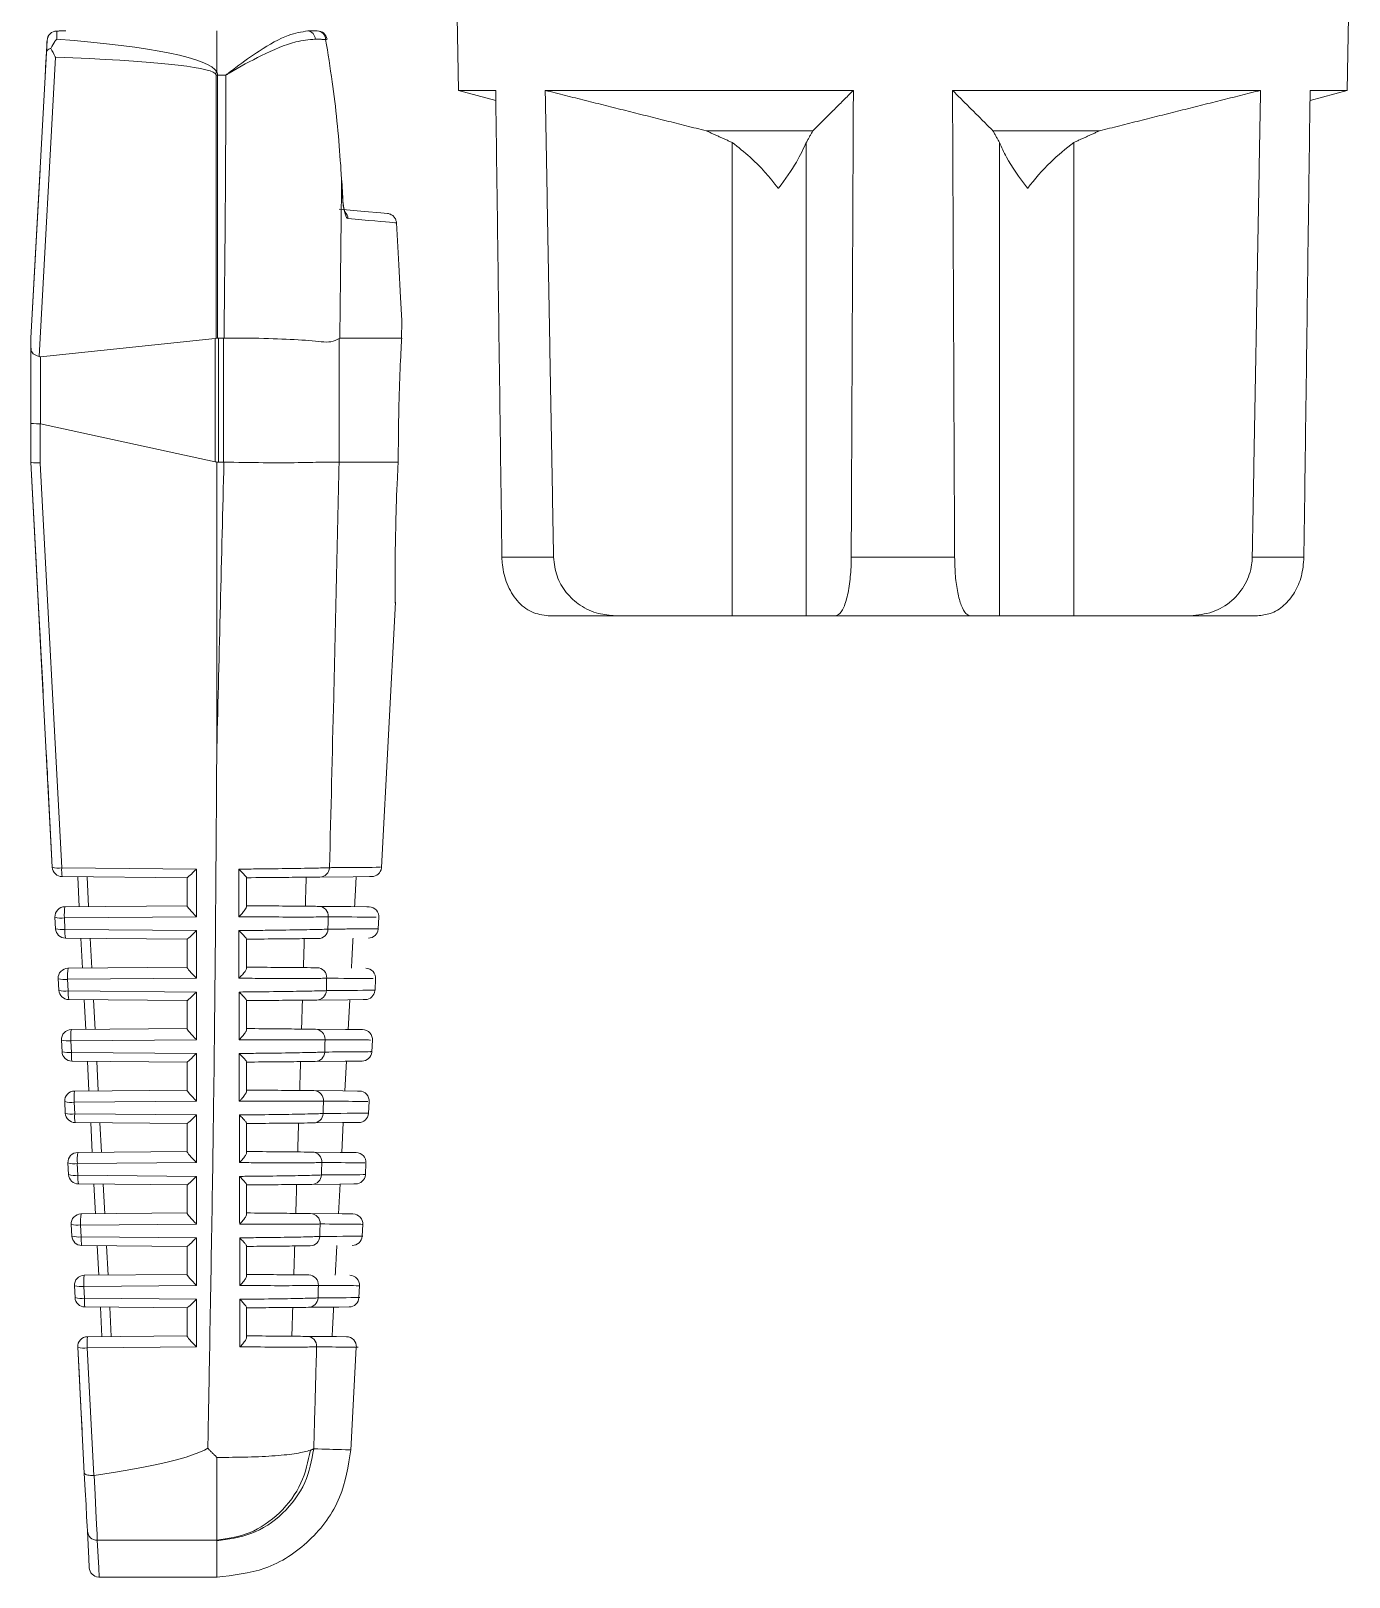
# Model space of a CAD drawing. Extents: x 2 to 136, y 1 to 99.
# Drawn here: x 102.375 to 103.704, y 40.205 to 41.765 of the extents above; entities that cross this region are included whole.
import ezdxf

# ---------------------------------------------------------------- set-up
doc = ezdxf.new("R2010")
doc.units = 0
doc.header["$MEASUREMENT"] = 0
doc.linetypes.add('SLD-Solid', pattern=[0])
doc.layers.add('OBJECT', color=7, linetype='CONTINUOUS')

msp = doc.modelspace()

# ---------------------------------------------------------------- linework, layer by layer
at = {"layer": 'OBJECT', "linetype": 'SLD-Solid', "lineweight": 15}
for p, q in [((102.8044, 41.805), (102.8061, 41.705)), ((103.7026, 41.705), (103.7044, 41.805)), ((102.5623, 41.7236), (102.5623, 41.765)), ((102.3748, 41.455), (102.3905, 41.7433)), ((102.3996, 41.7385), (102.3832, 41.4364)), ((102.5616, 41.4549), (102.5616, 41.7205)), ((102.5631, 41.7205), (102.5631, 41.455)), ((102.5716, 41.7205), (102.5631, 41.7205)), ((102.8061, 41.705), (102.8437, 41.6949)), ((102.8436, 41.705), (102.8061, 41.705)), ((103.2044, 41.705), (102.8936, 41.705)), ((103.6151, 41.705), (103.3044, 41.705)), ((103.665, 41.6949), (103.7026, 41.705)), ((103.7026, 41.705), (103.6651, 41.705)), ((103.1635, 41.6642), (103.056, 41.6642)), ((103.0822, 41.175), (103.0822, 41.6524)), ((103.1569, 41.175), (103.1569, 41.6524)), ((103.4527, 41.6642), (103.3452, 41.6642)), ((103.3518, 41.175), (103.3518, 41.6524)), ((103.4266, 41.175), (103.4266, 41.6524)), ((102.3841, 41.6253), (102.3748, 41.455)), ((102.6882, 41.6142), (102.6885, 41.6142)), ((102.6894, 41.5961), (102.6885, 41.6142)), ((102.6892, 41.5961), (102.6894, 41.5961)), ((102.6894, 41.5961), (102.6894, 41.5961)), ((102.3748, 41.4467), (102.3748, 41.455)), ((102.5608, 41.4548), (102.3846, 41.4362)), ((102.5608, 41.4548), (102.5616, 41.4549)), ((102.5608, 41.3303), (102.5608, 41.4548)), ((102.5631, 41.455), (102.5639, 41.455)), ((102.5691, 41.455), (102.5639, 41.455)), ((102.5639, 41.455), (102.5639, 41.33)), ((102.5691, 41.455), (102.5696, 41.455)), ((102.5691, 41.33), (102.5691, 41.455)), ((102.6857, 41.4545), (102.6857, 41.33)), ((102.6864, 41.455), (102.7487, 41.455)), ((102.3748, 41.3692), (102.3748, 41.4467)), ((102.3846, 41.4362), (102.3846, 41.3685)), ((102.3748, 41.33), (102.3748, 41.3692)), ((102.3846, 41.3685), (102.3843, 41.3686)), ((102.3843, 41.3686), (102.3843, 41.329)), ((102.3846, 41.3685), (102.5608, 41.3303)), ((102.3748, 41.33), (102.3748, 41.33)), ((102.3964, 40.9212), (102.3748, 41.33)), ((102.3748, 41.33), (102.3802, 41.2289)), ((102.3843, 41.329), (102.4059, 40.9205)), ((102.5623, 41.0414), (102.5623, 41.3299)), ((102.5639, 41.33), (102.5691, 41.33)), ((102.5695, 41.33), (102.5691, 41.33)), ((102.6857, 41.33), (102.7453, 41.33)), ((102.8499, 41.234), (102.902, 41.234)), ((103.2022, 41.234), (103.3065, 41.234)), ((103.6067, 41.234), (103.6588, 41.234)), ((102.7284, 40.921), (102.7424, 41.1886)), ((102.9644, 41.175), (102.8966, 41.175)), ((102.9847, 41.175), (102.8966, 41.175)), ((103.0822, 41.175), (102.9644, 41.175)), ((103.0822, 41.175), (103.1569, 41.175)), ((103.1569, 41.175), (103.1865, 41.175)), ((103.3222, 41.175), (103.1865, 41.175)), ((103.3518, 41.175), (103.3222, 41.175)), ((103.3518, 41.175), (103.4266, 41.175)), ((103.4266, 41.175), (103.5443, 41.175)), ((103.6121, 41.175), (103.5443, 41.175)), ((102.3926, 40.9944), (102.3964, 40.9212)), ((102.4059, 40.9205), (102.5418, 40.9193)), ((102.5418, 40.9193), (102.5418, 40.8712)), ((102.5324, 40.9106), (102.4063, 40.9117)), ((102.4236, 40.8814), (102.422, 40.9116)), ((102.4314, 40.9115), (102.433, 40.8815)), ((102.5323, 40.8822), (102.5323, 40.9106)), ((102.409, 40.8813), (102.5323, 40.8824)), ((102.3997, 40.8592), (102.3991, 40.8708)), ((102.5418, 40.8712), (102.4086, 40.8701)), ((102.4086, 40.8701), (102.4092, 40.8585)), ((102.4092, 40.8585), (102.5418, 40.8573)), ((102.5418, 40.8573), (102.5418, 40.8092)), ((102.7252, 40.859), (102.7258, 40.8707)), ((102.5324, 40.8486), (102.4096, 40.8497)), ((102.4268, 40.8195), (102.4252, 40.8496)), ((102.4347, 40.8495), (102.4363, 40.8195)), ((102.5323, 40.8202), (102.5323, 40.8486)), ((102.4123, 40.8193), (102.5323, 40.8204)), ((102.403, 40.7971), (102.4024, 40.8088)), ((102.5418, 40.8092), (102.4118, 40.8081)), ((102.4118, 40.8081), (102.4124, 40.7964)), ((102.4124, 40.7964), (102.5418, 40.7953)), ((102.5418, 40.7953), (102.5418, 40.7472)), ((102.7219, 40.797), (102.7225, 40.8087)), ((102.5324, 40.7866), (102.4129, 40.7877)), ((102.4301, 40.7575), (102.4285, 40.7875)), ((102.438, 40.7874), (102.4395, 40.7576)), ((102.5323, 40.7582), (102.5323, 40.7866)), ((102.6948, 40.7573), (102.6964, 40.7877)), ((102.5418, 40.7472), (102.4151, 40.7461)), ((102.4155, 40.7574), (102.5323, 40.7584)), ((102.4063, 40.7351), (102.4056, 40.7468)), ((102.4151, 40.7461), (102.4157, 40.7344)), ((102.4157, 40.7344), (102.5418, 40.7333)), ((102.5418, 40.7333), (102.5418, 40.6852)), ((102.7187, 40.735), (102.7193, 40.7467)), ((102.5324, 40.7246), (102.4162, 40.7256)), ((102.4334, 40.6955), (102.4318, 40.7255)), ((102.4412, 40.7254), (102.4428, 40.6956)), ((102.5323, 40.6962), (102.5323, 40.7246)), ((102.6916, 40.6953), (102.6932, 40.7257)), ((102.4095, 40.6731), (102.4089, 40.6849)), ((102.5418, 40.6852), (102.4184, 40.6842)), ((102.4188, 40.6954), (102.5323, 40.6964)), ((102.4184, 40.6842), (102.419, 40.6724)), ((102.419, 40.6724), (102.5418, 40.6713)), ((102.5418, 40.6713), (102.5418, 40.6232)), ((102.7154, 40.673), (102.716, 40.6848)), ((102.5324, 40.6626), (102.4194, 40.6636)), ((102.4367, 40.6335), (102.4351, 40.6635)), ((102.4445, 40.6634), (102.4461, 40.6336)), ((102.5323, 40.6342), (102.5323, 40.6626)), ((102.6883, 40.6334), (102.6899, 40.6637)), ((102.4128, 40.6111), (102.4122, 40.6229)), ((102.5418, 40.6232), (102.4216, 40.6222)), ((102.4221, 40.6334), (102.5323, 40.6344)), ((102.7122, 40.611), (102.7128, 40.6228)), ((102.4216, 40.6222), (102.4223, 40.6104)), ((102.4223, 40.6104), (102.5418, 40.6093)), ((102.5418, 40.6093), (102.5418, 40.5612)), ((102.5324, 40.6006), (102.4227, 40.6016)), ((102.4399, 40.5716), (102.4383, 40.6014)), ((102.4478, 40.6014), (102.4493, 40.5716)), ((102.5323, 40.5722), (102.5323, 40.6006)), ((102.6851, 40.5714), (102.6867, 40.6016)), ((102.4161, 40.549), (102.4155, 40.5609)), ((102.5418, 40.5612), (102.4249, 40.5602)), ((102.4249, 40.5602), (102.4255, 40.5483)), ((102.4254, 40.5714), (102.5323, 40.5724)), ((102.7089, 40.549), (102.7095, 40.5609)), ((102.4255, 40.5483), (102.5418, 40.5473)), ((102.5418, 40.5473), (102.5418, 40.4992)), ((102.5324, 40.5386), (102.426, 40.5396)), ((102.4432, 40.5096), (102.4416, 40.5394)), ((102.4511, 40.5393), (102.4526, 40.5097)), ((102.5323, 40.5102), (102.5323, 40.5386)), ((102.4194, 40.487), (102.4187, 40.4989)), ((102.5418, 40.4992), (102.4282, 40.4983)), ((102.4282, 40.4983), (102.4288, 40.4863)), ((102.4286, 40.5095), (102.5323, 40.5104)), ((102.7057, 40.487), (102.7063, 40.4989)), ((102.4288, 40.4863), (102.5418, 40.4853)), ((102.5418, 40.4853), (102.5418, 40.4372)), ((102.5324, 40.4766), (102.4293, 40.4775)), ((102.4465, 40.4476), (102.4449, 40.4774)), ((102.4543, 40.4773), (102.4559, 40.4477)), ((102.5323, 40.4482), (102.5323, 40.4766)), ((102.4287, 40.31), (102.422, 40.437)), ((102.422, 40.437), (102.4237, 40.4054)), ((102.5418, 40.4372), (102.4315, 40.4363)), ((102.4315, 40.4363), (102.4383, 40.3076)), ((102.4319, 40.4475), (102.5323, 40.4484)), ((102.6976, 40.333), (102.703, 40.437)), ((102.5623, 40.2421), (102.4418, 40.2421)), ((102.4437, 40.205), (102.5627, 40.205))]:
    msp.add_line(p, q, dxfattribs=at)
at = {"layer": 'OBJECT', "linetype": 'SLD-Solid', "lineweight": 15, "flags": 128}
for points in [[(102.4011, 41.7649), (102.4011, 41.7636), (102.4009, 41.7608), (102.4008, 41.7566)], [(102.401, 41.7649), (102.4011, 41.7649), (102.4011, 41.7649)], [(102.3891, 41.7185), (102.3891, 41.7185), (102.3896, 41.7277), (102.3911, 41.7555)], [(102.3905, 41.7433), (102.3908, 41.7495), (102.391, 41.7537), (102.3911, 41.7555)], [(102.6899, 41.5912), (102.6896, 41.5932), (102.6895, 41.5961)], [(102.6857, 41.5851), (102.7114, 41.5828), (102.7276, 41.5814), (102.7344, 41.5808)], [(102.7489, 41.4728), (102.7476, 41.4961), (102.7458, 41.529), (102.7435, 41.5713)], [(102.3802, 41.2289), (102.3816, 41.2027), (102.3829, 41.1776), (102.3841, 41.1544), (102.3852, 41.1341), (102.3861, 41.1175), (102.3867, 41.1052), (102.3871, 41.0976), (102.3873, 41.095)], [(102.3904, 41.0345), (102.3905, 41.0338), (102.3906, 41.0316), (102.3908, 41.028), (102.391, 41.0231), (102.3914, 41.0171), (102.3917, 41.0102), (102.3921, 41.0026), (102.3926, 40.9944)], [(102.7185, 40.9117), (102.7164, 40.9117), (102.6997, 40.9116), (102.6663, 40.9113)], [(102.6651, 40.8817), (102.6975, 40.8815), (102.7138, 40.8813), (102.7159, 40.8813)], [(102.712, 40.7877), (102.7101, 40.7877), (102.6944, 40.7875), (102.6631, 40.7872)], [(102.6618, 40.7578), (102.6922, 40.7575), (102.7075, 40.7574), (102.7094, 40.7574)], [(102.7088, 40.7256), (102.7069, 40.7256), (102.6917, 40.7255), (102.6615, 40.7252)], [(102.6602, 40.6958), (102.6896, 40.6955), (102.7043, 40.6954), (102.7061, 40.6954)], [(102.7055, 40.6636), (102.7037, 40.6636), (102.689, 40.6635), (102.6598, 40.6632)], [(102.6585, 40.6338), (102.6869, 40.6335), (102.7011, 40.6334), (102.7029, 40.6334)], [(102.7023, 40.6016), (102.7005, 40.6016), (102.6864, 40.6014), (102.6582, 40.6012)], [(102.6568, 40.5718), (102.6889, 40.5715), (102.6996, 40.5714)], [(102.6958, 40.4775), (102.6958, 40.4775), (102.6855, 40.4774), (102.6547, 40.4772)], [(102.6533, 40.4478), (102.6832, 40.4476), (102.6931, 40.4475)], [(102.4266, 40.3503), (102.4264, 40.3532), (102.4252, 40.3762)], [(102.4318, 40.2514), (102.4315, 40.2568), (102.431, 40.2658), (102.4304, 40.2779), (102.4296, 40.2928), (102.4287, 40.31)], [(102.4386, 40.3076), (102.4395, 40.2884), (102.4403, 40.2718), (102.441, 40.2582), (102.4415, 40.2482), (102.4418, 40.2421)], [(102.4337, 40.2145), (102.4337, 40.2145), (102.4333, 40.2237), (102.4318, 40.2514)], [(102.4418, 40.2421), (102.4432, 40.2143), (102.4437, 40.205)]]:
    msp.add_lwpolyline(points, dxfattribs=at)
at = {"layer": 'OBJECT', "linetype": 'SLD-Solid', "lineweight": 15}
for centre, radius, start, end in [((102.4011, 41.7549), 0.01, 90.809, 176.8941), ((102.4011, 41.7549), 0.00999, 89.9504, 176.8541), ((102.653, 41.7565), 0.00857, 1.3577, 82.7734), ((102.6637, 41.755), 0.01, 9.2546, 90), ((102.663, 41.756), 0.00906, 2.8174, 85.6393), ((102.6743, 41.7454), 0.0112, 93.6783, 101.4496), ((102.6494, 41.632), 0.1263, 133.5277, 134.523), ((102.5631, 41.6006), 0.1199, 90.0064, 90.7603), ((102.7231, 41.593), 0.0333, 183.2253, 200.1315), ((102.6846, 41.5752), 0.01, 2.5443, 44.0394), ((102.4064, 40.9217), 0.01, 183.0226, 269.5), ((102.4026, 40.9407), 0.0204, 252.3939, 279.2661), ((102.4468, 40.9181), 0.041, 176.6866, 188.9981), ((102.6661, 40.9211), 0.00987, 271.1341, 357.7412), ((102.7184, 40.9217), 0.01, 270.5, 353.0416), ((102.4091, 40.8713), 0.01, 90.5, 183.0226), ((102.463, 40.8736), 0.0545, 171.8653, 183.6824), ((102.6649, 40.8718), 0.0099, 356.371, 88.7912), ((102.7158, 40.8713), 0.01, 353.4435, 89.5), ((102.4053, 40.8902), 0.0204, 252.3776, 279.2826), ((102.4097, 40.8597), 0.01, 183.0226, 269.5), ((102.4059, 40.8786), 0.0204, 252.3889, 279.2784), ((102.4501, 40.8561), 0.041, 176.6837, 189.0006), ((102.6646, 40.8591), 0.00987, 271.1184, 357.7143), ((102.7152, 40.8597), 0.01, 270.5, 353.5539), ((102.4123, 40.8093), 0.01, 90.5, 183.0226), ((102.4662, 40.8116), 0.0545, 171.8646, 183.6829), ((102.6633, 40.8099), 0.0099, 356.3943, 88.8103), ((102.7125, 40.8093), 0.01, 353.9559, 89.5), ((102.4085, 40.8282), 0.0204, 252.3776, 279.2826), ((102.413, 40.7977), 0.01, 183.0226, 269.5), ((102.4092, 40.8166), 0.0204, 252.3771, 279.2829), ((102.4534, 40.7941), 0.041, 176.6861, 189.0002), ((102.6629, 40.7971), 0.00988, 271.0979, 357.693), ((102.7119, 40.7977), 0.01, 270.5, 354.0669), ((102.4156, 40.7474), 0.01, 90.5, 183.0226), ((102.4695, 40.7496), 0.0545, 171.8662, 183.6813), ((102.6616, 40.7479), 0.00991, 356.4138, 88.8323), ((102.7093, 40.7474), 0.01, 354.469, 89.5), ((102.4118, 40.7663), 0.0204, 252.3889, 279.2784), ((102.4162, 40.7356), 0.01, 183.0226, 269.5), ((102.4124, 40.7545), 0.0204, 252.3776, 279.2826), ((102.4566, 40.732), 0.041, 176.6834, 189.0013), ((102.6613, 40.7351), 0.00988, 271.0784, 357.6709), ((102.7087, 40.7356), 0.01, 270.5, 354.5807), ((102.4189, 40.6854), 0.01, 90.5, 183.0226), ((102.4151, 40.7043), 0.0204, 252.3776, 279.2826), ((102.4728, 40.6877), 0.0545, 171.8672, 183.6805), ((102.66, 40.6859), 0.00991, 356.4285, 88.8574), ((102.706, 40.6854), 0.01, 354.9828, 89.5), ((102.4195, 40.6736), 0.01, 183.0226, 269.5), ((102.4157, 40.6925), 0.0204, 252.3939, 279.2661), ((102.4599, 40.67), 0.041, 176.6869, 188.9998), ((102.6597, 40.6731), 0.00988, 271.0589, 357.6496), ((102.7054, 40.6736), 0.01, 270.5, 355.0953), ((102.4222, 40.6234), 0.01, 90.5, 183.0226), ((102.4184, 40.6423), 0.0204, 252.3741, 279.286), ((102.4761, 40.6257), 0.0545, 171.8658, 183.6817), ((102.6583, 40.6239), 0.00991, 356.4473, 88.8792), ((102.7028, 40.6234), 0.01, 355.4975, 89.5), ((102.4228, 40.6116), 0.01, 183.0226, 269.5), ((102.419, 40.6305), 0.0204, 252.3884, 279.2787), ((102.4632, 40.608), 0.041, 176.6837, 189.0006), ((102.658, 40.6111), 0.00989, 271.0404, 357.6275), ((102.7022, 40.6116), 0.01, 270.5, 355.6107), ((102.4254, 40.5614), 0.01, 90.5, 183.0226), ((102.4216, 40.5804), 0.0204, 252.3943, 279.2658), ((102.4793, 40.5637), 0.0545, 171.8663, 183.6814), ((102.6566, 40.5619), 0.00991, 356.4684, 88.8946), ((102.6996, 40.5614), 0.01, 356.013, 89.5), ((102.4261, 40.5496), 0.01, 183.0226, 269.5), ((102.4223, 40.5685), 0.0204, 252.3775, 279.2826), ((102.4665, 40.546), 0.041, 176.6876, 188.9987), ((102.6563, 40.5491), 0.00989, 271.0215, 357.6074), ((102.6989, 40.5496), 0.01, 270.5, 356.1269), ((102.4287, 40.4995), 0.01, 90.5, 183.0226), ((102.4249, 40.5184), 0.0204, 252.3776, 279.2826), ((102.4826, 40.5018), 0.0545, 171.8672, 183.6805), ((102.6549, 40.4999), 0.00992, 356.4843, 88.9208), ((102.6963, 40.4995), 0.01, 356.5294, 89.5), ((102.4293, 40.4875), 0.01, 183.0226, 269.5), ((102.4255, 40.5064), 0.0204, 252.3771, 279.2829), ((102.4698, 40.4839), 0.041, 176.6866, 188.9981), ((102.6546, 40.4871), 0.00989, 271.003, 357.587), ((102.6957, 40.4875), 0.01, 270.5, 356.6441), ((102.432, 40.4375), 0.01, 90.5, 183.0226), ((102.4282, 40.4564), 0.0204, 252.3889, 279.2784), ((102.4859, 40.4398), 0.0545, 171.8658, 183.6817), ((102.6531, 40.4379), 0.00992, 356.5014, 88.9425), ((102.6931, 40.4375), 0.01, 356.9496, 89.5), ((102.4417, 40.252), 0.00991, 183.4678, 270.5576), ((102.4437, 40.215), 0.01, 183.0226, 265.0653)]:
    msp.add_arc(centre, radius, start, end, dxfattribs=at)
for centre, major_axis, ratio, start_param, end_param in [((101.9936, 41.705), (0.5695, 0.0157), 0.101686, 0.049862, 0.771527), ((101.992, 41.7128), (0.5695, 0.0078), 0.050872, 0.051969, 0.772633), ((101.992, 41.7128), (0.5695, 0.0078), 0.050872, 6.28249, 6.335154), ((101.9936, 41.705), (0.5695, 0.0157), 0.101686, 6.280384, 6.333048), ((100.4998, 41.8128), (0, 7.8848), 0.262774, 4.666998, 4.700689), ((102.3848, 41.4736), (0.0006, 0.0374), 0.267094, 3.033482, 3.174083), ((102.3848, 41.3692), (0.01, 0), 0.061163, 3.141593, 4.660029), ((102.3848, 41.3303), (0.01, 0.00026), 0.120424, 3.14477, 4.656852), ((102.5639, 40.352), (-0.0064, 0.9787), 0.122438, 6.24272, 6.255809), ((102.5639, 40.3527), (0, 0.9773), 0.122785, 0, 0.013091), ((100.4998, 45.3483), (0, 19.0675), 0.111038, 4.484542, 4.500054), ((102.5423, 40.9205), (0.00999, 0.00991), 0.035372, 3.176643, 4.624979), ((102.5423, 40.8725), (0.00996, -0.00988), 0.087934, 3.228543, 4.746979), ((102.5423, 40.8585), (0.00999, 0.00991), 0.035372, 3.176643, 4.624979), ((102.5423, 40.8105), (0.00996, -0.00988), 0.087934, 3.228543, 4.746979), ((102.5423, 40.7965), (0.00999, 0.00991), 0.035372, 3.176643, 4.624979), ((102.5423, 40.7485), (0.00996, -0.00988), 0.087934, 3.228543, 4.746979), ((102.5423, 40.7345), (0.00999, 0.00991), 0.035372, 3.176643, 4.624979), ((102.5423, 40.6865), (0.00996, -0.00988), 0.087934, 3.228543, 4.746979), ((102.5423, 40.6725), (0.00999, 0.00991), 0.035372, 3.176643, 4.624979), ((102.5423, 40.6245), (0.00996, -0.00988), 0.087934, 3.228543, 4.746979), ((102.5423, 40.6105), (0.00999, 0.00991), 0.035372, 3.176643, 4.624979), ((102.5423, 40.5625), (0.00996, -0.00988), 0.087934, 3.228543, 4.746979), ((102.5423, 40.5485), (0.00999, 0.00991), 0.035372, 3.176643, 4.624979), ((102.5423, 40.5005), (0.00996, -0.00988), 0.087934, 3.228543, 4.746979), ((102.5423, 40.4865), (0.00999, 0.00991), 0.035372, 3.176643, 4.624979), ((102.5423, 40.4385), (0.00996, -0.00988), 0.087934, 3.228543, 4.746979), ((100.2726, 40.3601), (2.2897, -0.0147), 0.052015, 5.95327, 6.194383)]:
    msp.add_ellipse(centre, major_axis=major_axis, ratio=ratio, start_param=start_param, end_param=end_param, dxfattribs=at)
for points in [[(102.4101, 41.765), (102.4011, 41.7649)], [(102.6541, 41.765), (102.6637, 41.765)], [(102.6721, 41.7564), (102.6615, 41.7567)], [(102.8499, 41.234), (102.8436, 41.705)], [(102.8936, 41.705), (102.902, 41.234)], [(103.056, 41.6642), (102.8936, 41.705)], [(103.2044, 41.705), (103.1635, 41.6642)], [(103.2022, 41.234), (103.2044, 41.705)], [(103.3044, 41.705), (103.3065, 41.234)], [(103.3452, 41.6642), (103.3044, 41.705)], [(103.6151, 41.705), (103.4527, 41.6642)], [(103.6067, 41.234), (103.6151, 41.705)], [(103.6651, 41.705), (103.6588, 41.234)], [(103.0822, 41.6524), (103.056, 41.6642)], [(103.1635, 41.6642), (103.1569, 41.6524)], [(103.3518, 41.6524), (103.3452, 41.6642)], [(103.4527, 41.6642), (103.4266, 41.6524)], [(102.6882, 41.6142), (102.6864, 41.455)], [(102.6892, 41.5961), (102.6882, 41.6142)], [(102.7435, 41.5714), (102.7435, 41.5713)], [(102.7489, 41.4728), (102.7489, 41.4728)], [(102.5631, 41.455), (102.5616, 41.4549)], [(102.6864, 41.455), (102.6857, 41.4545)], [(102.6857, 41.33), (102.6857, 41.33)], [(102.5923, 40.9107), (102.5923, 40.8816)], [(102.6525, 40.9111), (102.6516, 40.8819)], [(102.7013, 40.8814), (102.7029, 40.9116)], [(102.6747, 40.8712), (102.6744, 40.8587)], [(102.5923, 40.8487), (102.5923, 40.8196)], [(102.6506, 40.8491), (102.6497, 40.8199)], [(102.6981, 40.8195), (102.6997, 40.8496)], [(102.6731, 40.8092), (102.6728, 40.7967)], [(102.5923, 40.7868), (102.5923, 40.7575)], [(102.6487, 40.7871), (102.6478, 40.7579)], [(102.6715, 40.7472), (102.6712, 40.7347)], [(102.5923, 40.7248), (102.5923, 40.6954)], [(102.6468, 40.7251), (102.6459, 40.6959)], [(102.6699, 40.6853), (102.6695, 40.6727)], [(102.5923, 40.6628), (102.5923, 40.6334)], [(102.6448, 40.6631), (102.6439, 40.6339)], [(102.6682, 40.6233), (102.6679, 40.6107)], [(102.5923, 40.6008), (102.5923, 40.5713)], [(102.6429, 40.6011), (102.642, 40.5719)], [(102.6665, 40.5613), (102.6662, 40.5487)], [(102.5923, 40.5389), (102.5923, 40.5092)], [(102.6409, 40.539), (102.64, 40.51)], [(102.6818, 40.5096), (102.6834, 40.5394)], [(102.6648, 40.4993), (102.6644, 40.4866)], [(102.5923, 40.4769), (102.5923, 40.4472)], [(102.6389, 40.477), (102.638, 40.448)], [(102.6786, 40.4476), (102.6802, 40.4774)], [(102.663, 40.4373), (102.6601, 40.3344)], [(102.5623, 40.3258), (102.5533, 40.3349)], [(102.6568, 40.333), (102.6601, 40.3344)], [(102.4383, 40.3076), (102.4386, 40.3076)], [(102.5623, 40.2416), (102.5623, 40.2421)]]:
    msp.add_open_spline(points, degree=1, dxfattribs=at)
for points, knots in [([(102.5716, 41.7205), (102.5717, 41.7206), (102.5727, 41.7214), (102.5761, 41.724), (102.5872, 41.7325), (102.6076, 41.7468), (102.633, 41.7617), (102.6477, 41.764), (102.6541, 41.765)], [0, 0, 0, 0, 0.003661, 0.034964, 0.112489, 0.381453, 0.732442, 1, 1, 1, 1]), ([(102.3905, 41.7433), (102.3905, 41.7433), (102.3905, 41.7436), (102.3907, 41.7446), (102.3918, 41.746), (102.3935, 41.7469), (102.3946, 41.7473), (102.3949, 41.7474)], [0, 0, 0, 0, 0.017168, 0.202288, 0.556603, 0.898387, 1, 1, 1, 1]), ([(102.3949, 41.7474), (102.3962, 41.7499), (102.3981, 41.7534), (102.4001, 41.7559), (102.4007, 41.7566), (102.4008, 41.7566)], [0, 0, 0, 0, 0.696367, 0.97882, 1, 1, 1, 1]), ([(102.3996, 41.7385), (102.3995, 41.7386), (102.3979, 41.7417), (102.3964, 41.7446), (102.3949, 41.7474)], [0, 0, 0, 0, 0.020001, 1, 1, 1, 1]), ([(102.6615, 41.7567), (102.6551, 41.7561), (102.6388, 41.7546), (102.6087, 41.7414), (102.5847, 41.7283), (102.5728, 41.7212), (102.5717, 41.7206), (102.5716, 41.7205)], [0, 0, 0, 0, 0.244744, 0.626729, 0.967928, 0.996145, 1, 1, 1, 1]), ([(102.6882, 41.6142), (102.6878, 41.6209), (102.6857, 41.6541), (102.681, 41.7017), (102.6744, 41.7422), (102.6721, 41.7564)], [0, 0, 0, 0, 0.13968, 0.698662, 1, 1, 1, 1]), ([(103.1287, 41.6062), (103.1286, 41.6063), (103.1203, 41.617), (103.1056, 41.6341), (103.0883, 41.6476), (103.0822, 41.6524)], [0, 0, 0, 0, 0.004608, 0.647696, 1, 1, 1, 1]), ([(103.1569, 41.6524), (103.154, 41.6461), (103.1477, 41.6322), (103.1357, 41.6152), (103.1287, 41.6063), (103.1287, 41.6062)], [0, 0, 0, 0, 0.458105, 0.995393, 1, 1, 1, 1]), ([(103.38, 41.6062), (103.38, 41.6063), (103.3717, 41.617), (103.3599, 41.6341), (103.3539, 41.6476), (103.3518, 41.6524)], [0, 0, 0, 0, 0.004608, 0.647696, 1, 1, 1, 1]), ([(103.4266, 41.6524), (103.4186, 41.6461), (103.4014, 41.6322), (103.3871, 41.6152), (103.3801, 41.6063), (103.38, 41.6062)], [0, 0, 0, 0, 0.458104, 0.995393, 1, 1, 1, 1]), ([(102.6946, 41.5756), (102.6941, 41.5759), (102.6931, 41.5764), (102.6916, 41.5801), (102.6903, 41.5855), (102.6895, 41.5912), (102.6893, 41.5948), (102.6892, 41.5961)], [0, 0, 0, 0, 0.219062, 0.438015, 0.65921, 0.879994, 1, 1, 1, 1]), ([(102.7435, 41.5713), (102.7434, 41.5714), (102.7428, 41.5714), (102.7373, 41.5719), (102.7137, 41.574), (102.6946, 41.5756)], [0, 0, 0, 0, 0.045653, 0.228294, 1, 1, 1, 1]), ([(102.7435, 41.5714), (102.7434, 41.5725), (102.743, 41.5747), (102.7411, 41.5776), (102.7385, 41.5797), (102.7361, 41.5806), (102.7348, 41.5807), (102.7344, 41.5808)], [0, 0, 0, 0, 0.235922, 0.471828, 0.707762, 0.92541, 1, 1, 1, 1]), ([(102.7487, 41.455), (102.7488, 41.4617), (102.7488, 41.4702), (102.7489, 41.4724), (102.7489, 41.4728)], [0, 0, 0, 0, 0.791838, 1, 1, 1, 1]), ([(102.5696, 41.455), (102.5748, 41.4551), (102.5934, 41.4553), (102.6244, 41.4544), (102.6565, 41.4529), (102.677, 41.4498), (102.6832, 41.4532), (102.6857, 41.4545)], [0, 0, 0, 0, 0.097508, 0.35133, 0.599304, 0.843154, 1, 1, 1, 1]), ([(102.7453, 41.33), (102.7454, 41.346), (102.7456, 41.378), (102.747, 41.4205), (102.7482, 41.4442), (102.7487, 41.4535), (102.7488, 41.4548)], [0, 0, 0, 0, 0.315567, 0.631101, 0.947588, 1, 1, 1, 1]), ([(102.7488, 41.4548), (102.7488, 41.4548), (102.7488, 41.4549), (102.7488, 41.455), (102.7488, 41.455), (102.7487, 41.455), (102.7487, 41.455)], [0, 0, 0, 0, 0.159882, 0.36421, 0.750659, 1, 1, 1, 1]), ([(102.3748, 41.4467), (102.3749, 41.4452), (102.3749, 41.4426), (102.3761, 41.4401), (102.3782, 41.4385), (102.3807, 41.4374), (102.3825, 41.4367), (102.3832, 41.4364)], [0, 0, 0, 0, 0.281512, 0.477158, 0.672469, 0.878462, 1, 1, 1, 1]), ([(102.5695, 41.33), (102.583, 41.3297), (102.6099, 41.3292), (102.6456, 41.3293), (102.673, 41.3301), (102.6815, 41.33), (102.6857, 41.33)], [0, 0, 0, 0, 0.253584, 0.507165, 0.760848, 1, 1, 1, 1]), ([(102.6857, 41.33), (102.6839, 41.2507), (102.6808, 41.1143), (102.6774, 40.9778), (102.676, 40.9207)], [0, 0, 0, 0, 0.58145, 1, 1, 1, 1]), ([(102.7423, 41.1886), (102.7423, 41.1881), (102.7423, 41.186), (102.7422, 41.1991), (102.7421, 41.2265), (102.7427, 41.2667), (102.7439, 41.3033), (102.745, 41.3246), (102.7453, 41.33)], [0, 0, 0, 0, 0.069411, 0.284852, 0.500141, 0.714747, 0.928343, 1, 1, 1, 1]), ([(102.8966, 41.175), (102.891, 41.1757), (102.8797, 41.1772), (102.8649, 41.189), (102.8546, 41.206), (102.8504, 41.2222), (102.85, 41.2314), (102.8499, 41.234)], [0, 0, 0, 0, 0.241746, 0.484005, 0.711796, 0.922051, 1, 1, 1, 1]), ([(102.902, 41.234), (102.9028, 41.2275), (102.9042, 41.2147), (102.9141, 41.1977), (102.9287, 41.1845), (102.9462, 41.1764), (102.9587, 41.1754), (102.9644, 41.175)], [0, 0, 0, 0, 0.198026, 0.39586, 0.598898, 0.81482, 1, 1, 1, 1]), ([(103.1865, 41.175), (103.1884, 41.1757), (103.1922, 41.1772), (103.1972, 41.189), (103.2007, 41.206), (103.2021, 41.2222), (103.2022, 41.2314), (103.2022, 41.234)], [0, 0, 0, 0, 0.241745, 0.484005, 0.711795, 0.922051, 1, 1, 1, 1]), ([(103.3065, 41.234), (103.3067, 41.2275), (103.307, 41.2147), (103.3095, 41.1977), (103.3132, 41.1845), (103.3176, 41.1764), (103.3207, 41.1754), (103.3222, 41.175)], [0, 0, 0, 0, 0.198026, 0.395861, 0.598898, 0.81482, 1, 1, 1, 1]), ([(103.5443, 41.175), (103.5518, 41.1757), (103.5669, 41.1772), (103.5866, 41.189), (103.6005, 41.206), (103.606, 41.2222), (103.6066, 41.2314), (103.6067, 41.234)], [0, 0, 0, 0, 0.241745, 0.484005, 0.711795, 0.922051, 1, 1, 1, 1]), ([(103.6588, 41.234), (103.6583, 41.2275), (103.6572, 41.2147), (103.6498, 41.1977), (103.6389, 41.1845), (103.6258, 41.1764), (103.6164, 41.1754), (103.6121, 41.175)], [0, 0, 0, 0, 0.198026, 0.395861, 0.598898, 0.81482, 1, 1, 1, 1]), ([(102.5533, 40.3349), (102.5534, 40.3406), (102.5539, 40.369), (102.5561, 40.4884), (102.5601, 40.7182), (102.5615, 40.9253), (102.5623, 41.0414)], [0, 0, 0, 0, 0.024147, 0.120738, 0.507103, 1, 1, 1, 1]), ([(102.5845, 40.9193), (102.5871, 40.9193), (102.5962, 40.9194), (102.6176, 40.9196), (102.6452, 40.92), (102.667, 40.9204), (102.6734, 40.9206), (102.676, 40.9207)], [0, 0, 0, 0, 0.059775, 0.207161, 0.501412, 0.795934, 1, 1, 1, 1]), ([(102.5845, 40.9193), (102.5845, 40.9193), (102.5855, 40.9183), (102.5877, 40.9162), (102.5903, 40.9135), (102.592, 40.9114), (102.5922, 40.9109), (102.5923, 40.9107)], [0, 0, 0, 0, 0.007738, 0.250681, 0.570349, 0.807207, 1, 1, 1, 1]), ([(102.5846, 40.8712), (102.5846, 40.8778), (102.5845, 40.8938), (102.5845, 40.9099), (102.5845, 40.9193)], [0, 0, 0, 0, 0.412558, 1, 1, 1, 1]), ([(102.676, 40.9207), (102.6774, 40.9208), (102.6845, 40.9208), (102.7104, 40.921), (102.7319, 40.9212), (102.7263, 40.9212), (102.7254, 40.9212)], [0, 0, 0, 0, 0.041331, 0.206679, 0.869686, 1, 1, 1, 1]), ([(102.6663, 40.9113), (102.6624, 40.9112), (102.6547, 40.9112), (102.6285, 40.9109), (102.6047, 40.9107), (102.5923, 40.9106)], [0, 0, 0, 0, 0.324207, 0.648491, 1, 1, 1, 1]), ([(102.5923, 40.8816), (102.5922, 40.8812), (102.592, 40.8802), (102.5905, 40.8778), (102.5881, 40.8747), (102.5858, 40.8724), (102.5846, 40.8712), (102.5846, 40.8712)], [0, 0, 0, 0, 0.199292, 0.39709, 0.700903, 0.992025, 1, 1, 1, 1]), ([(102.5923, 40.8824), (102.6036, 40.8823), (102.6261, 40.8821), (102.6527, 40.8818), (102.6608, 40.8818), (102.6651, 40.8817)], [0, 0, 0, 0, 0.324374, 0.64869, 1, 1, 1, 1]), ([(102.6747, 40.8712), (102.673, 40.8712), (102.6677, 40.871), (102.6493, 40.8709), (102.6212, 40.871), (102.5982, 40.8711), (102.5872, 40.8712), (102.5846, 40.8712)], [0, 0, 0, 0, 0.148503, 0.448595, 0.748255, 0.940444, 1, 1, 1, 1]), ([(102.5846, 40.8573), (102.5872, 40.8573), (102.5963, 40.8574), (102.6175, 40.8576), (102.6448, 40.858), (102.6658, 40.8584), (102.672, 40.8586), (102.6744, 40.8587)], [0, 0, 0, 0, 0.059496, 0.208459, 0.505892, 0.803608, 1, 1, 1, 1]), ([(102.5846, 40.8573), (102.5846, 40.8573), (102.5855, 40.8564), (102.5876, 40.8543), (102.5902, 40.8516), (102.592, 40.8495), (102.5922, 40.849), (102.5923, 40.8487)], [0, 0, 0, 0, 0.007814, 0.231086, 0.559201, 0.802806, 1, 1, 1, 1]), ([(102.5847, 40.8092), (102.5847, 40.8158), (102.5847, 40.8318), (102.5846, 40.8479), (102.5846, 40.8573)], [0, 0, 0, 0, 0.412522, 1, 1, 1, 1]), ([(102.6744, 40.8587), (102.6758, 40.8587), (102.6828, 40.8588), (102.7083, 40.859), (102.7289, 40.8592), (102.7234, 40.8592), (102.7226, 40.8592)], [0, 0, 0, 0, 0.042041, 0.210232, 0.884641, 1, 1, 1, 1]), ([(102.7231, 40.8708), (102.7225, 40.8708), (102.7211, 40.8708), (102.6914, 40.8711), (102.6747, 40.8712)], [0, 0, 0, 0, 0.440803, 1, 1, 1, 1]), ([(102.6647, 40.8493), (102.6609, 40.8492), (102.6532, 40.8492), (102.6274, 40.8489), (102.6042, 40.8487), (102.5923, 40.8486)], [0, 0, 0, 0, 0.328087, 0.656252, 1, 1, 1, 1]), ([(102.5923, 40.8196), (102.5922, 40.8191), (102.592, 40.818), (102.5902, 40.8152), (102.5877, 40.8122), (102.5856, 40.8101), (102.5848, 40.8092), (102.5847, 40.8092)], [0, 0, 0, 0, 0.203477, 0.450046, 0.773114, 0.991952, 1, 1, 1, 1]), ([(102.5923, 40.8204), (102.6035, 40.8203), (102.6259, 40.8201), (102.6517, 40.8199), (102.6595, 40.8198), (102.6635, 40.8198)], [0, 0, 0, 0, 0.328437, 0.656814, 1, 1, 1, 1]), ([(102.6731, 40.8092), (102.6714, 40.8092), (102.6662, 40.809), (102.6479, 40.8089), (102.6202, 40.809), (102.5977, 40.8091), (102.5873, 40.8092), (102.5847, 40.8092)], [0, 0, 0, 0, 0.150136, 0.453531, 0.756488, 0.940721, 1, 1, 1, 1]), ([(102.5848, 40.7953), (102.5873, 40.7953), (102.5963, 40.7954), (102.6173, 40.7956), (102.6444, 40.796), (102.6647, 40.7964), (102.6706, 40.7966), (102.6728, 40.7967)], [0, 0, 0, 0, 0.059218, 0.209832, 0.510594, 0.811652, 1, 1, 1, 1]), ([(102.5848, 40.7953), (102.5848, 40.7953), (102.5856, 40.7945), (102.5876, 40.7925), (102.5902, 40.7898), (102.592, 40.7876), (102.5922, 40.787), (102.5923, 40.7868)], [0, 0, 0, 0, 0.007883, 0.21061, 0.547453, 0.798162, 1, 1, 1, 1]), ([(102.5849, 40.7472), (102.5849, 40.7538), (102.5848, 40.7698), (102.5848, 40.7859), (102.5848, 40.7953)], [0, 0, 0, 0, 0.412498, 1, 1, 1, 1]), ([(102.6728, 40.7967), (102.6742, 40.7967), (102.6811, 40.7968), (102.7061, 40.797), (102.7258, 40.7972), (102.7204, 40.7971), (102.7197, 40.7971)], [0, 0, 0, 0, 0.042776, 0.213907, 0.900112, 1, 1, 1, 1]), ([(102.7202, 40.8088), (102.7195, 40.8088), (102.7178, 40.8088), (102.689, 40.8091), (102.6731, 40.8092)], [0, 0, 0, 0, 0.448482, 1, 1, 1, 1]), ([(102.6631, 40.7872), (102.6593, 40.7872), (102.6517, 40.7871), (102.6264, 40.7869), (102.6037, 40.7867), (102.5923, 40.7866)], [0, 0, 0, 0, 0.332168, 0.664413, 1, 1, 1, 1]), ([(102.5923, 40.7575), (102.5922, 40.757), (102.592, 40.7559), (102.5902, 40.7531), (102.5877, 40.7501), (102.5857, 40.748), (102.5849, 40.7472), (102.5849, 40.7472)], [0, 0, 0, 0, 0.20749, 0.460452, 0.790798, 0.991837, 1, 1, 1, 1]), ([(102.6715, 40.7472), (102.6698, 40.7472), (102.6646, 40.7471), (102.6465, 40.7469), (102.6192, 40.747), (102.5973, 40.7471), (102.5874, 40.7472), (102.5849, 40.7472)], [0, 0, 0, 0, 0.151845, 0.458696, 0.765104, 0.940995, 1, 1, 1, 1]), ([(102.5923, 40.7584), (102.6034, 40.7583), (102.6256, 40.7581), (102.6506, 40.7579), (102.6581, 40.7578), (102.6618, 40.7578)], [0, 0, 0, 0, 0.332714, 0.665366, 1, 1, 1, 1]), ([(102.7174, 40.7468), (102.7165, 40.7469), (102.7145, 40.7469), (102.6866, 40.7471), (102.6715, 40.7472)], [0, 0, 0, 0, 0.456429, 1, 1, 1, 1]), ([(102.5849, 40.7333), (102.5874, 40.7333), (102.5963, 40.7334), (102.6172, 40.7336), (102.6439, 40.734), (102.6635, 40.7344), (102.6691, 40.7346), (102.6712, 40.7347)], [0, 0, 0, 0, 0.058943, 0.211284, 0.515534, 0.820092, 1, 1, 1, 1]), ([(102.5849, 40.7333), (102.5849, 40.7333), (102.5857, 40.7326), (102.5876, 40.7306), (102.5901, 40.728), (102.592, 40.7257), (102.5922, 40.7251), (102.5923, 40.7248)], [0, 0, 0, 0, 0.007962, 0.189287, 0.535067, 0.793256, 1, 1, 1, 1]), ([(102.585, 40.6852), (102.585, 40.6918), (102.585, 40.7078), (102.5849, 40.7239), (102.5849, 40.7333)], [0, 0, 0, 0, 0.412462, 1, 1, 1, 1]), ([(102.6712, 40.7347), (102.6725, 40.7347), (102.6793, 40.7348), (102.7038, 40.735), (102.7228, 40.7352), (102.7174, 40.7351), (102.7168, 40.7351)], [0, 0, 0, 0, 0.043537, 0.217711, 0.916125, 1, 1, 1, 1]), ([(102.6615, 40.7252), (102.6577, 40.7252), (102.6502, 40.7251), (102.6253, 40.7249), (102.6032, 40.7247), (102.5923, 40.7246)], [0, 0, 0, 0, 0.336462, 0.673003, 1, 1, 1, 1]), ([(102.5923, 40.6954), (102.5922, 40.6949), (102.592, 40.6937), (102.5902, 40.6909), (102.5877, 40.6879), (102.5858, 40.6859), (102.5851, 40.6852), (102.585, 40.6852)], [0, 0, 0, 0, 0.211701, 0.471299, 0.809156, 0.991748, 1, 1, 1, 1]), ([(102.6699, 40.6853), (102.6682, 40.6852), (102.6631, 40.6851), (102.645, 40.685), (102.6182, 40.685), (102.5969, 40.6851), (102.5875, 40.6852), (102.585, 40.6852)], [0, 0, 0, 0, 0.153634, 0.464105, 0.774128, 0.941265, 1, 1, 1, 1]), ([(102.5923, 40.6964), (102.6034, 40.6963), (102.6254, 40.6961), (102.6495, 40.6959), (102.6567, 40.6958), (102.6602, 40.6958)], [0, 0, 0, 0, 0.337221, 0.67438, 1, 1, 1, 1]), ([(102.7145, 40.6849), (102.7134, 40.6849), (102.7111, 40.6849), (102.6843, 40.6851), (102.6699, 40.6853)], [0, 0, 0, 0, 0.464658, 1, 1, 1, 1]), ([(102.5851, 40.6713), (102.5875, 40.6713), (102.5963, 40.6714), (102.617, 40.6716), (102.6435, 40.672), (102.6623, 40.6724), (102.6676, 40.6726), (102.6695, 40.6727)], [0, 0, 0, 0, 0.058671, 0.212822, 0.520728, 0.828954, 1, 1, 1, 1]), ([(102.5851, 40.6713), (102.5851, 40.6713), (102.5857, 40.6707), (102.5876, 40.6688), (102.5901, 40.6662), (102.592, 40.6638), (102.5922, 40.6631), (102.5923, 40.6628)], [0, 0, 0, 0, 0.00804, 0.167035, 0.522023, 0.788052, 1, 1, 1, 1]), ([(102.5852, 40.6232), (102.5852, 40.6298), (102.5851, 40.6458), (102.5851, 40.6619), (102.5851, 40.6713)], [0, 0, 0, 0, 0.412426, 1, 1, 1, 1]), ([(102.6695, 40.6727), (102.6709, 40.6727), (102.6775, 40.6728), (102.7015, 40.673), (102.7198, 40.6731), (102.7144, 40.6731), (102.714, 40.6731)], [0, 0, 0, 0, 0.044325, 0.221651, 0.93271, 1, 1, 1, 1]), ([(102.6598, 40.6632), (102.6561, 40.6632), (102.6487, 40.6631), (102.6241, 40.6629), (102.6027, 40.6627), (102.5923, 40.6626)], [0, 0, 0, 0, 0.340986, 0.682055, 1, 1, 1, 1]), ([(102.5923, 40.6334), (102.5922, 40.6328), (102.592, 40.6316), (102.5901, 40.6287), (102.5877, 40.6258), (102.5859, 40.6239), (102.5852, 40.6232), (102.5852, 40.6232)], [0, 0, 0, 0, 0.216116, 0.48265, 0.828136, 0.99166, 1, 1, 1, 1]), ([(102.6682, 40.6233), (102.6665, 40.6232), (102.6615, 40.6231), (102.6435, 40.623), (102.6172, 40.623), (102.5964, 40.6231), (102.5876, 40.6232), (102.5852, 40.6232)], [0, 0, 0, 0, 0.155511, 0.469778, 0.783591, 0.941533, 1, 1, 1, 1]), ([(102.5923, 40.6344), (102.6033, 40.6343), (102.6251, 40.6341), (102.6484, 40.6339), (102.6552, 40.6338), (102.6585, 40.6338)], [0, 0, 0, 0, 0.341979, 0.683892, 1, 1, 1, 1]), ([(102.7116, 40.6229), (102.7104, 40.6229), (102.7078, 40.6229), (102.6819, 40.6232), (102.6682, 40.6233)], [0, 0, 0, 0, 0.473185, 1, 1, 1, 1]), ([(102.5852, 40.6093), (102.5876, 40.6093), (102.5964, 40.6094), (102.6168, 40.6096), (102.643, 40.61), (102.661, 40.6104), (102.6661, 40.6106), (102.6679, 40.6107)], [0, 0, 0, 0, 0.058402, 0.214452, 0.526193, 0.838268, 1, 1, 1, 1]), ([(102.5852, 40.6093), (102.5853, 40.6093), (102.5858, 40.6087), (102.5876, 40.6069), (102.59, 40.6043), (102.592, 40.6019), (102.5922, 40.6012), (102.5923, 40.6008)], [0, 0, 0, 0, 0.008129, 0.143841, 0.508246, 0.782557, 1, 1, 1, 1]), ([(102.5854, 40.5612), (102.5853, 40.5678), (102.5853, 40.5838), (102.5852, 40.5999), (102.5852, 40.6093)], [0, 0, 0, 0, 0.412401, 1, 1, 1, 1]), ([(102.6679, 40.6107), (102.6692, 40.6107), (102.6757, 40.6107), (102.6993, 40.6109), (102.7168, 40.6111), (102.7114, 40.6111), (102.7111, 40.6111)], [0, 0, 0, 0, 0.045141, 0.225735, 0.949898, 1, 1, 1, 1]), ([(102.6582, 40.6012), (102.6545, 40.6012), (102.6471, 40.6011), (102.623, 40.6009), (102.6022, 40.6007), (102.5923, 40.6006)], [0, 0, 0, 0, 0.345761, 0.691604, 1, 1, 1, 1]), ([(102.5923, 40.5713), (102.5922, 40.5707), (102.592, 40.5695), (102.5901, 40.5665), (102.5877, 40.5636), (102.5859, 40.5618), (102.5854, 40.5612), (102.5854, 40.5612)], [0, 0, 0, 0, 0.220762, 0.494541, 0.847815, 0.991534, 1, 1, 1, 1]), ([(102.6665, 40.5613), (102.6649, 40.5612), (102.6599, 40.5611), (102.642, 40.561), (102.6161, 40.561), (102.596, 40.5611), (102.5877, 40.5612), (102.5854, 40.5612)], [0, 0, 0, 0, 0.157481, 0.475733, 0.793524, 0.941798, 1, 1, 1, 1]), ([(102.5923, 40.5724), (102.6032, 40.5723), (102.6248, 40.5721), (102.6472, 40.5719), (102.6537, 40.5718), (102.6568, 40.5718)], [0, 0, 0, 0, 0.347005, 0.693943, 1, 1, 1, 1]), ([(102.7088, 40.5609), (102.7074, 40.5609), (102.7045, 40.561), (102.6795, 40.5612), (102.6665, 40.5613)], [0, 0, 0, 0, 0.482025, 1, 1, 1, 1]), ([(102.5854, 40.5473), (102.5877, 40.5473), (102.5964, 40.5474), (102.6167, 40.5476), (102.6424, 40.548), (102.6598, 40.5484), (102.6646, 40.5486), (102.6662, 40.5487)], [0, 0, 0, 0, 0.058136, 0.21618, 0.531949, 0.848068, 1, 1, 1, 1]), ([(102.5854, 40.5473), (102.5854, 40.5473), (102.5858, 40.5468), (102.5876, 40.5451), (102.59, 40.5425), (102.592, 40.54), (102.5922, 40.5392), (102.5923, 40.5389)], [0, 0, 0, 0, 0.008193, 0.119688, 0.493718, 0.776725, 1, 1, 1, 1]), ([(102.5855, 40.4992), (102.5855, 40.5058), (102.5855, 40.5218), (102.5854, 40.5379), (102.5854, 40.5473)], [0, 0, 0, 0, 0.412358, 1, 1, 1, 1]), ([(102.6662, 40.5487), (102.6675, 40.5487), (102.6739, 40.5487), (102.6969, 40.5489), (102.7137, 40.5491), (102.7085, 40.549), (102.7082, 40.549)], [0, 0, 0, 0, 0.045988, 0.229969, 0.967723, 1, 1, 1, 1]), ([(102.6565, 40.5392), (102.6528, 40.5392), (102.6455, 40.5391), (102.6219, 40.5389), (102.6016, 40.5387), (102.5923, 40.5386)], [0, 0, 0, 0, 0.350806, 0.701696, 1, 1, 1, 1]), ([(102.5923, 40.5092), (102.5922, 40.5087), (102.592, 40.5073), (102.5901, 40.5043), (102.5877, 40.5015), (102.586, 40.4997), (102.5855, 40.4992), (102.5855, 40.4992)], [0, 0, 0, 0, 0.225648, 0.50697, 0.868218, 0.99144, 1, 1, 1, 1]), ([(102.6648, 40.4993), (102.6632, 40.4993), (102.6583, 40.4991), (102.6405, 40.499), (102.615, 40.499), (102.5955, 40.4991), (102.5878, 40.4992), (102.5855, 40.4992)], [0, 0, 0, 0, 0.159551, 0.48199, 0.803962, 0.942061, 1, 1, 1, 1]), ([(102.5923, 40.5104), (102.6031, 40.5103), (102.6245, 40.5101), (102.646, 40.5099), (102.6522, 40.5099), (102.6551, 40.5098)], [0, 0, 0, 0, 0.352325, 0.704581, 1, 1, 1, 1]), ([(102.7059, 40.4989), (102.7044, 40.499), (102.7012, 40.499), (102.6771, 40.4992), (102.6648, 40.4993)], [0, 0, 0, 0, 0.491198, 1, 1, 1, 1]), ([(102.5856, 40.4853), (102.5878, 40.4853), (102.5964, 40.4854), (102.6165, 40.4856), (102.6419, 40.486), (102.6585, 40.4864), (102.663, 40.4866), (102.6644, 40.4866)], [0, 0, 0, 0, 0.057874, 0.218012, 0.538018, 0.858388, 1, 1, 1, 1]), ([(102.5856, 40.4853), (102.5856, 40.4853), (102.5859, 40.4849), (102.5876, 40.4833), (102.5899, 40.4807), (102.592, 40.4781), (102.5922, 40.4773), (102.5923, 40.4769)], [0, 0, 0, 0, 0.008286, 0.094535, 0.478383, 0.770552, 1, 1, 1, 1]), ([(102.5857, 40.4372), (102.5857, 40.4438), (102.5856, 40.4598), (102.5856, 40.4759), (102.5856, 40.4853)], [0, 0, 0, 0, 0.412315, 1, 1, 1, 1]), ([(102.6644, 40.4866), (102.6657, 40.4867), (102.672, 40.4867), (102.6946, 40.4869), (102.7106, 40.487), (102.7055, 40.487), (102.7054, 40.487)], [0, 0, 0, 0, 0.046867, 0.234364, 0.98622, 1, 1, 1, 1]), ([(102.6547, 40.4772), (102.6511, 40.4771), (102.6439, 40.4771), (102.6207, 40.4769), (102.6011, 40.4767), (102.5923, 40.4766)], [0, 0, 0, 0, 0.356145, 0.712376, 1, 1, 1, 1]), ([(102.5923, 40.4472), (102.5922, 40.4465), (102.592, 40.4452), (102.59, 40.442), (102.5877, 40.4393), (102.5861, 40.4376), (102.5857, 40.4372), (102.5857, 40.4372)], [0, 0, 0, 0, 0.236924, 0.528779, 0.900015, 0.991359, 1, 1, 1, 1]), ([(102.663, 40.4373), (102.6614, 40.4373), (102.6566, 40.4371), (102.639, 40.437), (102.614, 40.4371), (102.5951, 40.4372), (102.5879, 40.4372), (102.5857, 40.4372)], [0, 0, 0, 0, 0.161729, 0.488574, 0.814943, 0.942319, 1, 1, 1, 1]), ([(102.5923, 40.4484), (102.6029, 40.4483), (102.6241, 40.4481), (102.6448, 40.4479), (102.6507, 40.4479), (102.6533, 40.4478)], [0, 0, 0, 0, 0.357965, 0.715857, 1, 1, 1, 1]), ([(102.703, 40.437), (102.703, 40.437), (102.7081, 40.4369), (102.695, 40.437), (102.6737, 40.4372), (102.663, 40.4373)], [0, 0, 0, 0, 0.001446, 0.500723, 1, 1, 1, 1]), ([(102.4237, 40.4054), (102.4239, 40.4016), (102.4243, 40.3939), (102.4248, 40.3847), (102.4251, 40.3785), (102.4252, 40.3769), (102.4252, 40.3762)], [0, 0, 0, 0, 0.261885, 0.524406, 0.776422, 1, 1, 1, 1]), ([(102.5623, 40.2416), (102.5741, 40.2432), (102.5984, 40.2465), (102.6302, 40.2679), (102.6533, 40.2986), (102.6579, 40.3227), (102.6601, 40.3344)], [0, 0, 0, 0, 0.24117, 0.5, 0.758832, 1, 1, 1, 1]), ([(102.5623, 40.205), (102.5789, 40.2068), (102.6131, 40.2104), (102.6578, 40.2399), (102.6895, 40.2829), (102.695, 40.317), (102.6976, 40.3334)], [0, 0, 0, 0, 0.240773, 0.5, 0.759228, 1, 1, 1, 1]), ([(102.5623, 40.2421), (102.5735, 40.2438), (102.5965, 40.2474), (102.6269, 40.2685), (102.6493, 40.2983), (102.6543, 40.3217), (102.6568, 40.333)], [0, 0, 0, 0, 0.241561, 0.500001, 0.75844, 1, 1, 1, 1]), ([(102.5623, 40.3258), (102.573, 40.3258), (102.5944, 40.3258), (102.622, 40.3273), (102.6444, 40.3296), (102.6526, 40.3319), (102.6568, 40.333)], [0, 0, 0, 0, 0.25, 0.5, 0.75, 1, 1, 1, 1]), ([(102.6601, 40.3344), (102.671, 40.3341), (102.6928, 40.3335), (102.696, 40.3334), (102.6976, 40.3334)], [0, 0, 0, 0, 0.496376, 1, 1, 1, 1]), ([(102.5623, 40.2421), (102.5623, 40.2449), (102.5623, 40.2506), (102.5623, 40.2698), (102.5623, 40.2949), (102.5623, 40.3155), (102.5623, 40.3258)], [0, 0, 0, 0, 0.249999, 0.5, 0.750001, 1, 1, 1, 1]), ([(102.4383, 40.3076), (102.4371, 40.3076), (102.4349, 40.3076), (102.432, 40.3079), (102.4299, 40.3086), (102.4289, 40.3093), (102.4287, 40.3098), (102.4287, 40.31), (102.4287, 40.31)], [0, 0, 0, 0, 0.219279, 0.438503, 0.65924, 0.882985, 0.985836, 1, 1, 1, 1]), ([(102.5623, 40.205), (102.5623, 40.2065), (102.5623, 40.2096), (102.5623, 40.2309), (102.5623, 40.2416)], [0, 0, 0, 0, 0.5, 1, 1, 1, 1])]:
    msp.add_open_spline(points, degree=3, knots=knots, dxfattribs=at)

doc.saveas('drawing.dxf')
